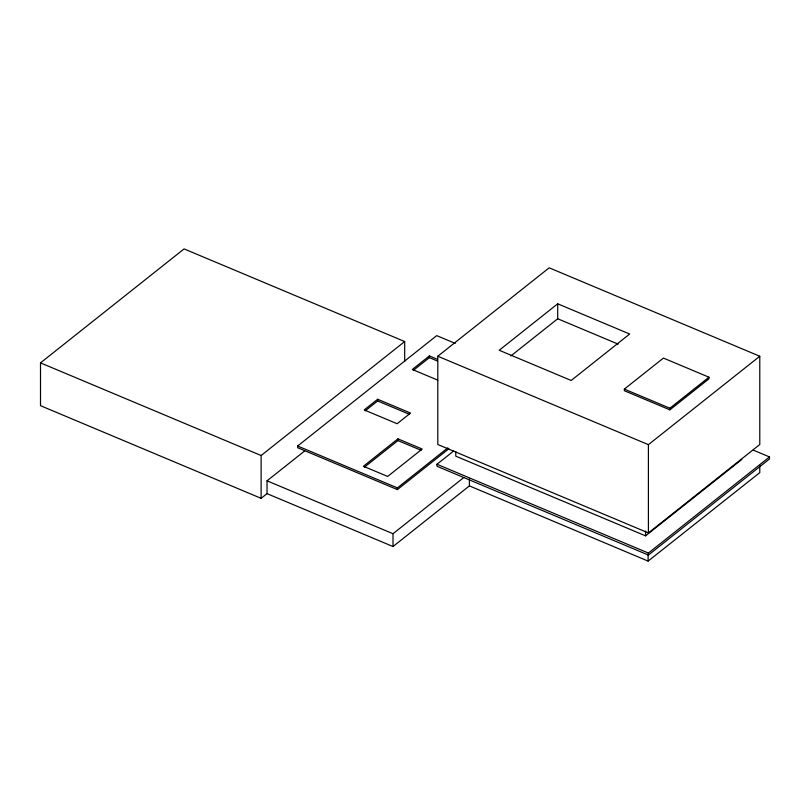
<?xml version="1.0" encoding="UTF-8"?>
<svg xmlns="http://www.w3.org/2000/svg" width="810" height="810" viewBox="0 0 810 810"><rect width="100%" height="100%" fill="white"/><g stroke="black" fill="none" stroke-linecap="round" stroke-linejoin="round"><path stroke-width="1.21" d="M304.671 450.947L267.037 480.816L267.037 493.634L261.114 498.332L40.5 405.688L40.5 362.87L184.083 248.903L404.696 341.547L404.696 361.543M261.114 498.332L261.114 455.514L404.696 341.547M448.811 448.791L397.406 489.594L297.645 447.707L297.645 446.006L436.712 335.623L455.271 343.41M437.481 359.336L429.391 355.944L412.341 369.471L437.764 380.143M413.292 370.423L429.391 357.645L429.391 355.944M377.662 399.259L364.227 409.921L397.123 423.731L410.559 413.07L377.662 399.259L377.662 400.96L365.188 410.862M437.805 356.228L549.18 267.816L759.78 356.248L759.78 444.528L648.405 532.939L437.805 444.508L437.805 356.228L648.405 444.66L759.78 356.248M557.715 303.801L499.203 350.254L571.161 380.477L629.684 334.024L557.715 303.801L557.715 318.755L510.908 355.914M397.943 438.858L363.427 466.266L387.666 476.442L422.182 449.044L397.943 438.858L397.943 440.569L364.409 467.188M397.406 489.594L397.406 487.893L447.819 447.869M753.239 450.107L769.5 456.941L769.5 458.946L648.415 555.063L436.975 466.266L436.975 464.262L453.711 450.978M267.037 493.634L393.012 546.537L393.012 533.719L463.796 477.535M393.012 546.537L469.405 485.899L469.405 478.902M624.348 389.104L663.43 358.081L708.963 377.207L708.963 378.817L669.88 409.84L624.348 390.724L624.348 389.104L669.88 408.23L708.963 377.207M455.777 451.524L455.777 456.162L645.56 535.856L741.808 459.462M648.415 555.063L648.415 553.058L769.5 456.941M469.405 485.899L648.111 561.097L759.78 472.645L759.78 465.659M557.715 318.755L618.081 344.098M429.391 357.645L437.481 361.047M377.662 400.96L409.425 414.295M397.943 440.569L421.028 450.269M436.975 464.262L648.415 553.058M297.645 446.006L397.406 487.893M40.5 362.87L261.114 455.514M267.037 480.816L393.012 533.719M669.88 408.23L669.88 409.84M648.405 444.66L648.405 532.939M648.111 554.111L648.111 561.097M645.56 531.026L645.56 535.856"/></g></svg>
